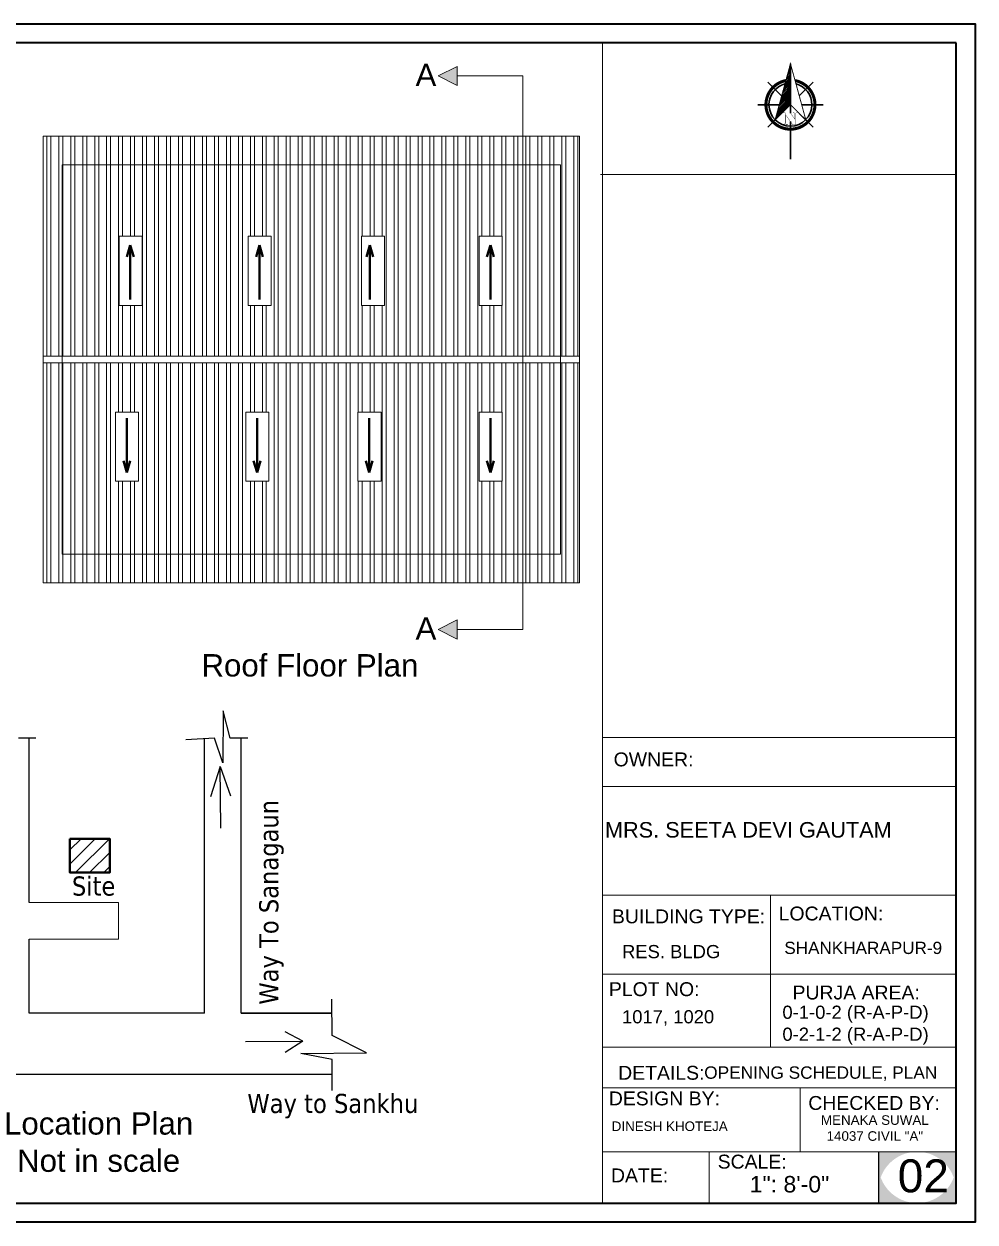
# Model space of a CAD drawing. Header units: inches. Extents: x 100101 to 119806, y -2288 to 8641.
# Drawn here: x 117950 to 118546, y 3458 to 4208 of the extents above; entities that cross this region are included whole.
import ezdxf

# ---------------------------------------------------------------- set-up
doc = ezdxf.new("R2010")
doc.units = ezdxf.units.IN
doc.header["$LTSCALE"] = 0.5
doc.header["$MEASUREMENT"] = 0
for name, color, linetype, lineweight in [('DIM_LINE', 173, 'Continuous', 20), ('Dimention', 5, 'Continuous', 20), ('door', 202, 'Continuous', 5), ('DW-SEC', 24, 'Continuous', 25), ('Siteplan', 7, 'Continuous', 30), ('TEXT', 220, 'Continuous', 9), ('wall', 20, 'Continuous', 40), ('WALL - A', 1, 'Continuous', 40)]:
    doc.layers.add(name, color=color, linetype=linetype, lineweight=lineweight)
for name, color, linetype in [('DIMENSION', 5, 'Continuous'), ('REBARS', 5, 'Continuous'), ('RIVER', 140, 'Continuous')]:
    doc.layers.add(name, color=color, linetype=linetype)
doc.layers.add('Normal Wall', color=7, linetype='Continuous', lineweight=35, true_color=0xffaf89)
doc.layers.add('Rear Wall', color=7, linetype='Continuous', lineweight=20, true_color=0xd4e480)
doc.styles.add('DIM', font='tahoma.ttf')
doc.styles.get("Standard").update_dxf_attribs({"font": 'arial.ttf'})
doc.styles.add('SwissBT', font='swiss.ttf', dxfattribs={"height": 12})
pattern_1 = [(90, (-241998.146, 33094.287), (-7.5, 0), []), (90, (-241995.646, 33096.787), (-7.5, 0), [])]

# ---------------------------------------------------------------- blocks, each defined once
blk = doc.blocks.new('*X736')
at = {"color": 0}
for p, q in [((146.95, -410.95), (147.62, -410.29)), ((147.15, -410.22), (147.62, -409.76)), ((147.35, -409.49), (147.62, -409.23)), ((147.55, -408.76), (147.62, -408.7)), ((145.56, -416.06), (147.62, -414)), ((145.76, -415.33), (147.62, -413.47)), ((145.96, -414.6), (147.62, -412.94)), ((146.16, -413.87), (147.62, -412.41)), ((146.36, -413.14), (147.62, -411.88)), ((146.55, -412.41), (147.62, -411.35)), ((146.75, -411.68), (147.62, -410.82)), ((143.96, -421.9), (147.62, -418.24)), ((144.16, -421.17), (147.62, -417.71)), ((144.36, -420.44), (147.62, -417.18)), ((144.56, -419.71), (147.62, -416.65)), ((144.76, -418.98), (147.62, -416.12)), ((144.96, -418.25), (147.62, -415.59)), ((145.16, -417.52), (147.62, -415.06)), ((145.36, -416.79), (147.62, -414.53)), ((142.76, -426.28), (147.62, -421.42)), ((142.96, -425.55), (147.62, -420.89)), ((143.16, -424.82), (147.62, -420.36)), ((143.36, -424.09), (147.62, -419.83)), ((143.56, -423.36), (147.62, -419.3)), ((143.76, -422.63), (147.62, -418.77))]:
    blk.add_line(p, q, dxfattribs=at)
blk = doc.blocks.new('NORTH_15')
for p, q in [((0, 3.66), (0, 10.62)), ((-2.87, 2.87), (-7.37, 7.37)), ((2.87, 2.87), (7.37, 7.37)), ((-13.37, 0), (2.72, 0)), ((5.49, 0), (17.83, 0)), ((-2.87, -2.87), (-7.37, -7.37)), ((0, -3.66), (0, -10.62)), ((2.87, -2.87), (7.37, -7.37))]:
    blk.add_line(p, q)
at = {"const_width": 1}
for points in [[(0, -8, 1), (0, 8, 0.359415), (-7.86, 1.52, 1)], [(-7.86, -1.52, 0.359415), (0, -8, 1)]]:
    blk.add_lwpolyline(points, format="xyb", dxfattribs=at)
for points, const_width in [([(4.96, -5.01), (-13.37, 0), (4.9, 5), (0, 0), (4.96, -5.01)], 0.3), ([(5.93, -1.55), (6, -1.55), (6.07, -1.54), (6.13, -1.53), (6.17, -1.52), (6.22, -1.51), (6.26, -1.49), (6.28, -1.47), (6.3, -1.45), (6.32, -1.42), (6.33, -1.39), (6.35, -1.34), (6.36, -1.29), (6.37, -1.23), (6.38, -1.16), (6.38, -1.08), (6.38, -1), (6.54, -1), (6.54, -2.34), (6.38, -2.34), (6.38, -2.3), (6.38, -2.23), (6.38, -2.16), (6.37, -2.09), (6.36, -2.04), (6.35, -1.99), (6.33, -1.95), (6.32, -1.91), (6.3, -1.88), (6.28, -1.86), (6.26, -1.83), (6.22, -1.81), (6.18, -1.8), (6.13, -1.78), (6.07, -1.77), (6.01, -1.76), (5.95, -1.76), (2.66, -1.76), (2.66, -2.34), (2.5, -2.34), (2.5, -0.16), (4.71, 1.44), (3.14, 1.44), (3.07, 1.44), (3, 1.43), (2.94, 1.42), (2.89, 1.41), (2.85, 1.4), (2.81, 1.38), (2.78, 1.36), (2.76, 1.34), (2.74, 1.31), (2.72, 1.27), (2.7, 1.22), (2.69, 1.17), (2.68, 1.11), (2.67, 1.04), (2.66, 0.97), (2.66, 0.89), (2.66, 0.87), (2.5, 0.87), (2.5, 2.21), (2.66, 2.21), (2.66, 2.17), (2.66, 2.09), (2.67, 2.03), (2.68, 1.97), (2.69, 1.91), (2.7, 1.86), (2.71, 1.82), (2.73, 1.78), (2.75, 1.76), (2.77, 1.74), (2.8, 1.72), (2.85, 1.7), (2.89, 1.68), (2.94, 1.67), (3, 1.66), (3.07, 1.66), (3.14, 1.66), (6.54, 1.66), (6.54, 0.75), (3.33, -1.55), (5.93, -1.55), (5.93, -1.55)], 0.1)]:
    blk.add_lwpolyline(points, dxfattribs=dict(const_width=const_width))
for start, end in [(90, 164.973), (270, 90), (195.027, 270)]:
    blk.add_arc((0, 0), 7, start, end)
at = {"rotation": 90}
blk.add_blockref('*X736', (-421.89, -147.62), dxfattribs=at)
blk = doc.blocks.new('A$C0BDB7EE9')
at = {"layer": 'Siteplan', "xscale": 2.999999999999779, "yscale": 2.999999999999779, "zscale": 2.999999999999779, "rotation": 247.8612575918487}
blk.add_blockref('NORTH_15', (20.2, 49.5), dxfattribs=at)
blk = doc.blocks.new('A$C327B4BBD')
at = {"layer": 'Dimention', "ltscale": 0.3, "xscale": 1.171875000000082, "yscale": 1.171875000000082, "zscale": 1.171875000000082, "rotation": 112.1387424081494}
blk.add_blockref('A$C0BDB7EE9', (16.1, 0), dxfattribs=at)

msp = doc.modelspace()

# ---------------------------------------------------------------- hatches: boundary and pattern name
at = {"linetype": 'ByBlock', "lineweight": 5}
for points in [[(118209.41, 4175.7), (118221.41, 4169.7), (118221.41, 4181.7)], [(118209.41, 3828.96), (118221.41, 3822.96), (118221.41, 3834.96)]]:
    msp.add_hatch(color=7, dxfattribs=at).paths.add_polyline_path(points)
msp.add_hatch(color=0).paths.add_polyline_path([(118533.8, 3501.76), (118509.49, 3501.76, -0.414214), (118533.8, 3477.45)])
at = {"layer": 'DIM_LINE'}
h = msp.add_hatch(dxfattribs=at)
h.set_pattern_fill('ANSI32', color=256, scale=20, angle=45)
h.set_pattern_definition(pattern_1)
h.paths.add_polyline_path([(117962.02, 4138.05), (117962.02, 4000.05), (117974.02, 4000.05), (117974.02, 4120.05), (118286.02, 4120.05), (118286.02, 4000.05), (118298.02, 4000.05), (118298.02, 4138.05)])
h = msp.add_hatch(dxfattribs=at)
h.set_pattern_fill('ANSI32', color=256, scale=20, angle=45)
h.set_pattern_definition(pattern_1)
h.paths.add_polyline_path([(118286.02, 4000.05), (118286.02, 4120.05), (117974.02, 4120.05), (117974.02, 4000.05)])
h.paths.add_polyline_path([(118161.44, 4031.94), (118161.44, 4075.26), (118175.89, 4075.26), (118175.89, 4031.94)], flags=16)
h.paths.add_polyline_path([(118104.99, 4031.94), (118090.54, 4031.94), (118090.54, 4075.26), (118104.99, 4075.26)], flags=16)
h.paths.add_polyline_path([(118235.14, 4031.94), (118235.14, 4075.26), (118249.59, 4075.26), (118249.59, 4031.94)], flags=16)
h.paths.add_polyline_path([(118024.07, 4031.94), (118009.62, 4031.94), (118009.62, 4075.26), (118024.07, 4075.26)], flags=16)
h = msp.add_hatch(dxfattribs=at)
h.set_pattern_fill('ANSI32', color=256, scale=20, angle=45)
h.set_pattern_definition(pattern_1)
h.paths.add_polyline_path([(118298.02, 3858.05), (118298.02, 3996.05), (118286.02, 3996.05), (118286.02, 3876.05), (117974.02, 3876.05), (117974.02, 3996.05), (117962.02, 3996.05), (117962.02, 3858.05)])
h = msp.add_hatch(dxfattribs=at)
h.set_pattern_fill('ANSI32', color=256, scale=20, angle=45)
h.set_pattern_definition(pattern_1)
h.paths.add_polyline_path([(118286.02, 3876.05), (118286.02, 3996.05), (117974.02, 3996.05), (117974.02, 3876.05)])
h.paths.add_polyline_path([(118089.01, 3965.11), (118103.46, 3965.11), (118103.46, 3921.79), (118089.01, 3921.79)], flags=16)
h.paths.add_polyline_path([(118159.23, 3921.79), (118159.23, 3965.11), (118173.68, 3965.11), (118173.68, 3921.79)], flags=16)
h.paths.add_polyline_path([(118235.14, 3921.79), (118235.14, 3965.11), (118249.59, 3965.11), (118249.59, 3921.79)], flags=16)
h.paths.add_polyline_path([(118007.41, 3965.11), (118021.86, 3965.11), (118021.86, 3921.79), (118007.41, 3921.79)], flags=16)
at = {"layer": 'DW-SEC'}
h = msp.add_hatch(dxfattribs=at)
h.set_pattern_fill('ANSI31', color=256, scale=50)
h.set_pattern_definition([(45, (-3523.86, 16273.2566), (-4.41941738, 4.41941738), [])])
h.paths.add_polyline_path([(117978.86, 3676.63), (118003.76, 3676.63), (118003.76, 3697.88), (117978.86, 3697.88)])
at = {"layer": 'TEXT'}
for points in [[(118509.49, 3501.76), (118485.18, 3501.76), (118485.18, 3477.45, -0.414214)], [(118509.49, 3501.76), (118485.18, 3501.76), (118485.18, 3477.45, -0.414214)], [(118533.8, 3501.76), (118509.49, 3501.76, -0.414214), (118533.8, 3477.45)], [(118485.18, 3493.94), (118485.18, 3469.63), (118509.49, 3469.63, -0.414214)], [(118485.18, 3493.94), (118485.18, 3469.63), (118509.49, 3469.63, -0.414214)], [(118533.8, 3493.94, -0.414214), (118509.49, 3469.63), (118533.8, 3469.63)], [(118533.8, 3493.94, -0.414214), (118509.49, 3469.63), (118533.8, 3469.63)]]:
    msp.add_hatch(color=0, dxfattribs=at).paths.add_polyline_path(points)

# ---------------------------------------------------------------- linework, layer by layer
at = {"color": 7, "linetype": 'ByBlock', "lineweight": 5}
for p, q in [((118209.41, 4175.7), (118221.41, 4181.7)), ((118221.41, 4169.7), (118221.41, 4181.7)), ((118221.41, 4169.7), (118209.41, 4175.7)), ((118262.58, 4175.7), (118221.41, 4175.7)), ((118262.58, 3828.96), (118262.58, 4175.7)), ((118209.41, 3828.96), (118221.41, 3834.96)), ((118221.41, 3822.96), (118209.41, 3828.96)), ((118221.41, 3822.96), (118221.41, 3834.96)), ((118262.58, 3828.96), (118221.41, 3828.96))]:
    msp.add_line(p, q, dxfattribs=at)
at = {"color": 0}
msp.add_line((118485.18, 3501.76), (118485.18, 3469.63), dxfattribs=at)
msp.add_line((118485.18, 3501.76), (118485.18, 3469.63), dxfattribs=at)
at = {"layer": 'DIM_LINE'}
for points in [[(118009.62, 4075.26), (118024.07, 4075.26), (118024.07, 4031.94), (118009.62, 4031.94)], [(118090.54, 4075.26), (118104.99, 4075.26), (118104.99, 4031.94), (118090.54, 4031.94)], [(118235.14, 4075.26), (118249.59, 4075.26), (118249.59, 4031.94), (118235.14, 4031.94)], [(118007.41, 3921.79), (118021.86, 3921.79), (118021.86, 3965.11), (118007.41, 3965.11)], [(118089.01, 3921.79), (118103.46, 3921.79), (118103.46, 3965.11), (118089.01, 3965.11)], [(118159.23, 3921.79), (118173.68, 3921.79), (118173.68, 3965.11), (118159.23, 3965.11)], [(118235.14, 3921.79), (118249.59, 3921.79), (118249.59, 3965.11), (118235.14, 3965.11)]]:
    msp.add_lwpolyline(points, close=True, dxfattribs=at)
at = {"layer": 'DIMENSION', "ltscale": 7}
for p, q in [((118063.1, 3588.47), (117953.42, 3588.47)), ((118142.99, 3550.24), (117857.43, 3550.24))]:
    msp.add_line(p, q, dxfattribs=at)
at = {"layer": 'door', "ltscale": 0.5}
for p, q in [((117962.02, 3858.05), (117962.02, 4138.05)), ((117962.02, 4138.05), (118298.02, 4138.05)), ((118298.02, 3858.05), (118298.02, 4138.05)), ((117974.02, 3876.05), (117974.02, 4120.05)), ((117974.02, 4120.05), (118286.02, 4120.05)), ((118286.02, 3876.05), (118286.02, 4120.05)), ((117962.02, 4000.05), (118298.02, 4000.05)), ((117962.02, 3996.05), (118298.02, 3996.05)), ((117974.02, 3876.05), (118286.02, 3876.05)), ((117962.02, 3858.05), (118298.02, 3858.05)), ((117953.42, 3657.88), (118009.35, 3657.88)), ((118009.35, 3634.94), (118009.35, 3657.88)), ((117953.42, 3634.94), (118009.35, 3634.94))]:
    msp.add_line(p, q, dxfattribs=at)
for points in [[(118009.62, 4075.26), (118024.07, 4075.26), (118024.07, 4031.94), (118009.62, 4031.94)], [(118161.44, 4075.26), (118175.89, 4075.26), (118175.89, 4031.94), (118161.44, 4031.94)], [(118007.41, 3965.11), (118021.86, 3965.11), (118021.86, 3921.79), (118007.41, 3921.79)], [(118089.01, 3965.11), (118103.46, 3965.11), (118103.46, 3921.79), (118089.01, 3921.79)], [(118159.23, 3965.11), (118173.68, 3965.11), (118173.68, 3921.79), (118159.23, 3921.79)], [(118235.14, 3965.11), (118249.59, 3965.11), (118249.59, 3921.79), (118235.14, 3921.79)]]:
    msp.add_lwpolyline(points, close=True, dxfattribs=at)
at = {"layer": 'Normal Wall'}
for points in [[(117487.7, 4208.25), (118545.7, 4208.25), (118545.7, 3457.73), (117487.7, 3457.73)], [(117487.7, 4208.25), (118545.7, 4208.25), (118545.7, 3457.73), (117487.7, 3457.73)], [(118533.8, 4196.35), (117511.51, 4196.35), (117511.51, 3469.63), (118533.8, 3469.63)], [(118533.8, 4196.35), (117511.51, 4196.35), (117511.51, 3469.63), (118533.8, 3469.63)]]:
    msp.add_lwpolyline(points, close=True, dxfattribs=at)
at = {"layer": 'Rear Wall'}
for p, q in [((118312.38, 3752.08), (118312.38, 4196.35)), ((118311.2, 4114.05), (118533.8, 4114.05)), ((118312.38, 3761.34), (118533.8, 3761.34)), ((118312.38, 3761.34), (118533.8, 3761.34)), ((118312.38, 3761.34), (118533.8, 3761.34)), ((118312.38, 3761.34), (118533.8, 3761.34)), ((118312.38, 3730.54), (118533.8, 3730.54)), ((118312.38, 3730.54), (118533.8, 3730.54)), ((118312.38, 3662.48), (118533.8, 3662.48)), ((118312.38, 3662.48), (118533.8, 3662.48)), ((118417.65, 3662.48), (118417.65, 3576.58)), ((118417.65, 3662.48), (118417.65, 3567.31)), ((118312.38, 3612.99), (118533.8, 3612.99)), ((118312.38, 3612.99), (118533.8, 3612.99)), ((118312.38, 3567.31), (118533.8, 3567.31)), ((118312.38, 3541.88), (118533.8, 3541.88)), ((118312.38, 3541.88), (118533.8, 3541.88)), ((118436.23, 3501.76), (118436.23, 3541.88)), ((118436.23, 3501.76), (118436.23, 3541.88)), ((118312.38, 3501.76), (118533.8, 3501.76)), ((118312.38, 3501.76), (118533.8, 3501.76)), ((118379.12, 3501.76), (118379.12, 3469.63)), ((118379.12, 3501.76), (118379.12, 3469.63))]:
    msp.add_line(p, q, dxfattribs=at)
msp.add_lwpolyline([(118312.38, 3761.34), (118533.8, 3761.34), (118533.8, 3469.63), (118312.38, 3469.63)], close=True, dxfattribs=at)
msp.add_lwpolyline([(118312.38, 3761.34), (118533.8, 3761.34), (118533.8, 3469.63), (118312.38, 3469.63)], close=True, dxfattribs=at)
at = {"layer": 'RIVER', "color": 1, "linetype": 'Continuous', "ltscale": 10}
for p, q in [((118074.89, 3778.03), (118074.57, 3745.37)), ((118079.19, 3760.82), (118074.89, 3778.03)), ((117957.56, 3760.82), (117946.56, 3760.82)), ((117953.42, 3657.88), (117953.42, 3760.82)), ((118069.31, 3760.82), (118051.47, 3759.87)), ((118063.1, 3588.47), (118063.1, 3760.82)), ((118074.57, 3745.37), (118069.31, 3760.82)), ((118090.18, 3760.82), (118079.19, 3760.82)), ((118086.04, 3588.47), (118086.04, 3760.82)), ((118072.98, 3743.02), (118066.92, 3724.06)), ((118073.38, 3704.52), (118072.98, 3743.02)), ((118072.98, 3743.02), (118079.35, 3724.69)), ((117953.42, 3588.47), (117953.42, 3634.94)), ((118142.99, 3574.61), (118142.83, 3597.24)), ((118086.04, 3588.47), (118142.89, 3588.47)), ((118142.89, 3588.47), (118086.04, 3588.47)), ((118124.81, 3571.11), (118113.57, 3576.84)), ((118164.66, 3563.78), (118142.99, 3574.61)), ((118088.86, 3570.73), (118124.81, 3571.11)), ((118124.81, 3571.11), (118113.57, 3564.02)), ((118123.39, 3563.3), (118164.66, 3563.78)), ((118142.99, 3559.64), (118123.39, 3563.3)), ((118142.99, 3540.04), (118142.99, 3559.64))]:
    msp.add_line(p, q, dxfattribs=at)
at = {"layer": 'wall'}
msp.add_lwpolyline([(117978.86, 3697.88), (118003.76, 3697.88), (118003.76, 3676.63), (117978.86, 3676.63)], close=True, dxfattribs=at)
at = {"layer": 'WALL - A'}
for p, q in [((118016.65, 4069.68), (118014.52, 4062.38)), ((118016.65, 4035.7), (118016.65, 4069.68)), ((118016.65, 4069.68), (118018.78, 4062.38)), ((118097.57, 4069.68), (118095.44, 4062.38)), ((118097.57, 4035.7), (118097.57, 4069.68)), ((118097.57, 4069.68), (118099.69, 4062.38)), ((118166.73, 4069.68), (118164.6, 4062.38)), ((118166.73, 4035.7), (118166.73, 4069.68)), ((118166.73, 4069.68), (118168.85, 4062.38)), ((118242.17, 4069.68), (118240.05, 4062.38)), ((118242.17, 4035.7), (118242.17, 4069.68)), ((118242.17, 4069.68), (118244.3, 4062.38)), ((118014.44, 3961.35), (118014.44, 3927.37)), ((118096.04, 3961.35), (118096.04, 3927.37)), ((118166.26, 3961.35), (118166.26, 3927.37)), ((118242.17, 3961.35), (118242.17, 3927.37)), ((118014.44, 3927.37), (118012.32, 3934.67)), ((118014.44, 3927.37), (118016.57, 3934.67)), ((118096.04, 3927.37), (118093.92, 3934.67)), ((118096.04, 3927.37), (118098.17, 3934.67)), ((118166.26, 3927.37), (118164.14, 3934.67)), ((118166.26, 3927.37), (118168.39, 3934.67)), ((118242.17, 3927.37), (118240.05, 3934.67)), ((118242.17, 3927.37), (118244.3, 3934.67))]:
    msp.add_line(p, q, dxfattribs=at)

# ---------------------------------------------------------------- block references
at = {"layer": 'REBARS', "xscale": 0.5459999999999999, "yscale": 0.5459999999999999, "zscale": 0.5459999999999999, "rotation": 270}
msp.add_blockref('A$C327B4BBD', (118430.07, 4132.27), dxfattribs=at)

# ---------------------------------------------------------------- texts
at = {"color": 0}
for s, p in [('OWNER:', (118319.38, 3743.19)), ('LOCATION:', (118422.72, 3646.65))]:
    msp.add_text(s, height=8.704, dxfattribs=at).set_placement(p)
at = {"color": 7, "linetype": 'ByBlock', "lineweight": 5, "char_height": 14}
for s, insert, width, attachment_point in [('A', (118195.3, 4183.32), 26.5803, 1), ('A', (118195.3, 3836.58), 26.5803, 1), ('{\\fArial CE|b0|i0|c0|p34;Roof\\fArial CE|b0|i0|c238|p34; Floor Plan}', (118129.16, 3806.37), 235.547, 5), ('{\\fArial CE|b0|i0|c0|p34;Location Plan\\PNot in scale}', (117996.84, 3507.73), 235.547, 5)]:
    msp.add_mtext(s, dxfattribs=dict(at, insert=insert, width=width, attachment_point=attachment_point))
at = {"layer": 'TEXT', "color": 0}
for s, height, p in [('OWNER:', 8.704, (118319.38, 3743.19)), ('LOCATION:', 8.704, (118422.72, 3646.65)), ('CHECKED BY:', 8.7044, (118441.28, 3527.96)), ('CHECKED BY:', 8.7044, (118441.28, 3527.96)), ('SCALE:', 8.704, (118384.51, 3491.22)), ('SCALE:', 8.704, (118384.51, 3491.22))]:
    msp.add_text(s, height=height, dxfattribs=at).set_placement(p)
at = {"layer": 'TEXT', "ltscale": 7, "char_height": 12, "width": 245.0767, "attachment_point": 1, "style": 'DIM'}
for s, insert, rotation in [('Way To Sanagaun', (118097.38, 3593.89), 90), ('Site', (117980.12, 3674.21), 0.03075), ('Way to Sankhu', (118089.98, 3538), 0.03075)]:
    msp.add_mtext(s, dxfattribs=dict(at, insert=insert, rotation=rotation))
at = {"layer": 'TEXT', "color": 0, "linetype": 'ByBlock', "style": 'SwissBT'}
for s, insert, char_height, width, attachment_point in [('MRS. SEETA DEVI GAUTAM', (118403.72, 3708.29), 9.72, 217.5111, 2), ('OPENING SCHEDULE, PLAN', (118376.1, 3555.23), 7.7396, 268.5322, 1), ('DINESH KHOTEJA', (118318.17, 3520.74), 6, 201.5276, 1), ('MENAKA SUWAL\\P14037 CIVIL "A"', (118482.96, 3524.61), 6, 88.5492, 2)]:
    msp.add_mtext(s, dxfattribs=dict(at, insert=insert, char_height=char_height, width=width, attachment_point=attachment_point))
at = {"layer": 'TEXT', "color": 0, "attachment_point": 1}
for s, insert, char_height, width in [('BUILDING TYPE:', (118318.3, 3653.57), 8.7044, 148.5551), ('BUILDING TYPE:', (118318.3, 3653.57), 8.7044, 148.5551), ('PLOT NO: ', (118316.4, 3607.96), 8.704, 138.0271), ('PLOT NO: ', (118316.4, 3607.96), 8.704, 138.0271), ('PURJA AREA:', (118431.4, 3605.85), 8.7044, 197.5821), ('PURJA AREA:', (118431.4, 3605.85), 8.7044, 197.5821), ('DETAILS: ', (118322.2, 3555.57), 8.704, 138.0271), ('DESIGN BY:', (118316.36, 3539.52), 8.704, 138.0271), ('DESIGN BY:', (118316.36, 3539.52), 8.704, 138.0271), ('DATE:', (118317.71, 3491.29), 8.704, 34.8177)]:
    msp.add_mtext(s, dxfattribs=dict(at, insert=insert, char_height=char_height, width=width))
at = {"layer": 'TEXT', "color": 0, "linetype": 'ByBlock', "insert": (118426.25, 3633.3), "char_height": 7.6711, "attachment_point": 1}
msp.add_mtext_dynamic_manual_height_columns('SHANKHARAPUR-9', width=381.0351, gutter_width=1.53, heights=[0], dxfattribs=at)
at = {"layer": 'TEXT', "color": 0, "style": 'SwissBT'}
for s, insert, char_height, width, attachment_point in [('RES. BLDG', (118324.61, 3631.27), 8.256, 163.2142, 1), ('RES. BLDG', (118324.61, 3631.27), 8.256, 163.2142, 1), ('1017, 1020', (118324.61, 3590.45), 8.256, 163.2142, 1), ('0-1-0-2 (R-A-P-D)\\P0-2-1-2 (R-A-P-D)', (118470.87, 3593.28), 8.2555, 163.2142, 2), ('02', (118497.28, 3496.99), 20.639, 20.1585, 1)]:
    msp.add_mtext(s, dxfattribs=dict(at, insert=insert, char_height=char_height, width=width, attachment_point=attachment_point))
at = {"layer": 'TEXT', "color": 0, "ltscale": 0.5, "insert": (118404.59, 3486.58), "char_height": 10.319, "width": 127.5344, "attachment_point": 1, "style": 'SwissBT'}
msp.add_mtext('1": 8\'-0"', dxfattribs=at)
msp.add_mtext('1": 8\'-0"', dxfattribs=at)

doc.saveas('drawing.dxf')
